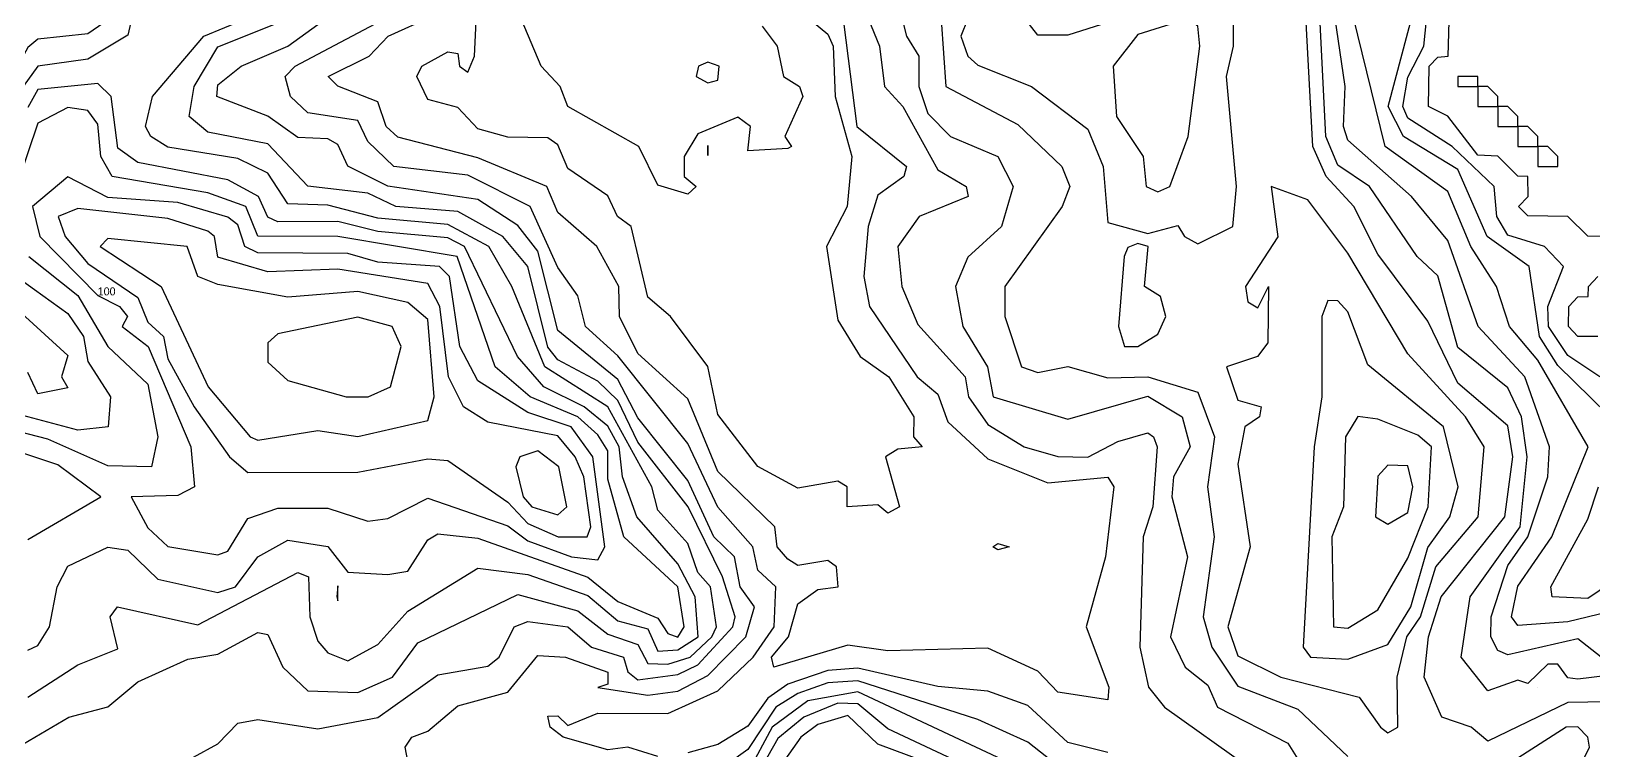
# Model space of a CAD drawing. Header units: metres. Extents: x 310028 to 360472, y 4137098 to 4159193.
# Drawn here: x 316753 to 319096, y 4142987 to 4144065 of the extents above; entities that cross this region are included whole.
import ezdxf

# ---------------------------------------------------------------- set-up
doc = ezdxf.new("R2010")
doc.units = ezdxf.units.M
for name, color, linetype in [('COAST', 5, 'Continuous'), ('CONTOUR', 254, 'Continuous'), ('CONTOUR_INDEX', 33, 'Continuous'), ('CONTOUR_LABELS', 7, 'Continuous')]:
    doc.layers.add(name, color=color, linetype=linetype)

msp = doc.modelspace()

# ---------------------------------------------------------------- linework, layer by layer
at = {"layer": 'COAST'}
for points in [[(319147.5, 4143757.5), (319087.5, 4143757.8), (319057.5, 4143787.5), (318997.5, 4143788.3), (318983.3, 4143802.5), (318997.9, 4143817.5), (318997.5, 4143847.5), (318982.5, 4143847.7), (318952.5, 4143877.8), (318922.5, 4143879.4), (318877.5, 4143938), (318848.3, 4143952.5), (318849.5, 4144012.5), (318862.5, 4144026.3), (318877.8, 4144027.5), (318880.7, 4144132.5)], [(318892.5, 4143982.5), (318922.5, 4143982.5), (318922.5, 4143997.5), (318892.5, 4143997.5), (318892.5, 4143982.5)], [(318922.5, 4143952.5), (318952.5, 4143952.5), (318952.5, 4143967.5), (318937.5, 4143982.5), (318922.5, 4143982.5), (318922.5, 4143952.5)], [(318952.5, 4143922.5), (318982.5, 4143922.5), (318982.5, 4143937.5), (318967.5, 4143952.5), (318952.5, 4143952.5), (318952.5, 4143922.5)], [(318982.5, 4143892.5), (319012.5, 4143892.5), (319012.5, 4143907.5), (318997.5, 4143922.5), (318982.5, 4143922.5), (318982.5, 4143892.5)], [(319012.5, 4143862.5), (319042.5, 4143862.5), (319042.5, 4143877.5), (319027.5, 4143892.5), (319012.5, 4143892.5), (319012.5, 4143862.5)], [(319102.5, 4143607.6), (319072.5, 4143607.7), (319058.1, 4143622.5), (319058.7, 4143652.5), (319072.5, 4143667), (319087.6, 4143667.5), (319088.1, 4143682.5), (319102.5, 4143697.5)]]:
    msp.add_lwpolyline(points, dxfattribs=at)
at = {"layer": 'CONTOUR'}
for points, elevation in [([(318482.3, 4143757.5), (318502.5, 4143746.5), (318554.7, 4143772.5), (318560.4, 4143832.5), (318545.6, 4143997.5), (318556.1, 4144042.5), (318556.5, 4144297.5)], 70), ([(317872.5, 4144123), (317947.5, 4144060.9), (317955.4, 4144042.5), (317958.3, 4143967.5), (317983.6, 4143877.5), (317976.7, 4143802.5), (317945.4, 4143742.5), (317962.5, 4143632.3), (317995.9, 4143577.5), (318039, 4143547.5), (318076.7, 4143487.5), (318076.1, 4143457.5), (318089.2, 4143442.5), (318052.5, 4143438.8), (318033.8, 4143427.5), (318055.2, 4143352.5), (318037.5, 4143342.8), (318022.5, 4143355.7), (317976.3, 4143352.5), (317976.3, 4143382.5), (317962.5, 4143391), (317902.5, 4143380.7), (317842.5, 4143413), (317782.5, 4143490.8), (317767.5, 4143562.7), (317711.7, 4143637.5), (317677.5, 4143666.6), (317652.6, 4143772.5), (317631.8, 4143787.5), (317617.5, 4143818.5), (317557.5, 4143859.3), (317542.5, 4143894.9), (317527.5, 4143905.5), (317467.5, 4143906.6), (317422.5, 4143918.8), (317392.5, 4143950.6), (317347.5, 4143962.8), (317331, 4143997.5), (317338.7, 4144012.5), (317377.5, 4144034.3), (317392.5, 4144031.9), (317395.1, 4144012.5), (317407.5, 4144003.8), (317417.6, 4144027.5), (317422.4, 4144132.5)], 20), ([(317848.8, 4144072.5), (317871.7, 4144042.5), (317881.1, 4143997.5), (317904.9, 4143982.5), (317909.8, 4143967.5), (317883.1, 4143907.5), (317893, 4143892.5), (317887.5, 4143889.3), (317827.5, 4143885.8), (317831.3, 4143922.5), (317812.5, 4143936.5), (317752.5, 4143911.6), (317731.8, 4143877.5), (317731.8, 4143847.5), (317749.8, 4143832.5), (317737.5, 4143821), (317692.5, 4143834.6), (317664, 4143892.5), (317557.5, 4143952.1), (317546, 4143982.5), (317517.6, 4144012.5), (317466.9, 4144132.5)], 10), ([(318113.9, 4144132.5), (318124.3, 4143982.5), (318232.5, 4143925.1), (318298.5, 4143862.5), (318310.6, 4143832.5), (318298.8, 4143802.5), (318213, 4143682.5), (318213.1, 4143637.5), (318237.9, 4143562.5), (318262.5, 4143553.6), (318307.5, 4143562.7), (318367.5, 4143545.7), (318427.5, 4143547.3), (318502.5, 4143524.5), (318527.3, 4143457.5), (318516.9, 4143382.5), (318526.7, 4143307.5), (318510.6, 4143187.5), (318523.6, 4143142.5), (318562.5, 4143084), (318652.5, 4143049.5), (318727.5, 4142978.2)], 60), ([(316876.1, 4144087.5), (316837.5, 4144061.4), (316762.5, 4144053.3), (316747.5, 4144040.5), (316674.4, 4143907.5), (316657.5, 4143836.2), (316655.5, 4143772.5), (316689.9, 4143697.5), (316702.5, 4143624.7), (316687.5, 4143622.6), (316582.5, 4143677), (316540.2, 4143712.5), (316500, 4143847.5), (316496.8, 4143997.5), (316455.4, 4144057.5), (316477.5, 4144119.3)], 60), ([(316732.9, 4142992.5), (316809, 4143037.5), (316867.5, 4143053.1), (316912.5, 4143090.2), (316987.5, 4143124.5), (317032.5, 4143132), (317092.5, 4143164.1), (317107.5, 4143161.3), (317129.9, 4143112.5), (317167.5, 4143076.6), (317242.5, 4143074.1), (317294.7, 4143097.5), (317332.5, 4143148.8), (317482.5, 4143221.2), (317572.5, 4143196.9), (317617.5, 4143161.7), (317662.5, 4143146), (317677.5, 4143117.8), (317707.5, 4143117), (317740.8, 4143127.5), (317773.3, 4143157.5), (317780.5, 4143172.5), (317771.4, 4143232.5), (317752.5, 4143253.9), (317737.5, 4143297.8), (317692.5, 4143347.3), (317683.5, 4143382.5), (317617.7, 4143502.5), (317523.1, 4143562.5), (317473.8, 4143682.5), (317439, 4143742.5), (317377.5, 4143775.5), (317272.5, 4143784.9), (317197.5, 4143804.7), (317137.5, 4143806.4), (317107.5, 4143852.2), (317062.5, 4143874.3), (316957.5, 4143891.5), (316932.4, 4143907.5), (316924.4, 4143922.5), (316934.5, 4143967.5), (317011.6, 4144057.5), (317137.5, 4144109.4)], 70), ([(316907.8, 4144102.5), (316897.5, 4144059.1), (316837.5, 4144023.1), (316762.5, 4144012.9), (316740.6, 4143982.5)], 70), ([(316996.1, 4142977.5), (317032.5, 4142997.4), (317062.5, 4143028.2), (317092.5, 4143033.9), (317182.5, 4143020.1), (317272.5, 4143036.8), (317362.5, 4143100.8), (317437.5, 4143113.9), (317454.5, 4143127.5), (317477.2, 4143172.5), (317497.5, 4143180.5), (317557.5, 4143172.6), (317593, 4143142.5), (317641.2, 4143127.5), (317647.5, 4143105.1), (317662.5, 4143093.4), (317722.5, 4143101.4), (317752.5, 4143115.9), (317805, 4143172.5), (317808.7, 4143187.5), (317789.4, 4143247.5), (317737.9, 4143352.5), (317662.5, 4143449.3), (317632.5, 4143511.8), (317602.5, 4143540.9), (317542.5, 4143572.6), (317527.5, 4143591.8), (317497.8, 4143712.5), (317459.9, 4143757.5), (317392.5, 4143795.2), (317299.4, 4143802.5), (317257.5, 4143822.7), (317167.5, 4143833.1), (317107.5, 4143896.6), (317017.5, 4143913.7), (316989.8, 4143937.5), (316997.1, 4143982.5), (317032.5, 4144041.9), (317221.4, 4144117.5)], 60), ([(317968.2, 4144102.5), (317990.8, 4143922.5), (318065.3, 4143862.5), (318061.6, 4143847.5), (318022.5, 4143819.6), (318008, 4143772.5), (318001.7, 4143697.5), (318010.2, 4143652.5), (318081.4, 4143547.5), (318112.5, 4143521.4), (318127.5, 4143479.7), (318187.5, 4143424.4), (318277.5, 4143388.7), (318367.5, 4143396.8), (318376.3, 4143382.5), (318363.8, 4143277.5), (318334.8, 4143172.5), (318368.7, 4143082.5), (318367.5, 4143063.3), (318292.5, 4143075), (318262.5, 4143106.1), (318187.5, 4143140.9), (318037.5, 4143136.6), (317977.5, 4143145.2), (317866.4, 4143112.5), (317863.1, 4143127.5), (317888.4, 4143157.5), (317902.5, 4143207.3), (317932.5, 4143228.5), (317963.1, 4143232.5), (317960.7, 4143262.5), (317947.5, 4143272.2), (317902.5, 4143264.8), (317887.5, 4143274.1), (317871.6, 4143292.5), (317868.1, 4143322.5), (317782.5, 4143405.5), (317737.5, 4143514.5), (317662.5, 4143582.4), (317634.8, 4143637.5), (317633.8, 4143682.5), (317601.1, 4143742.5), (317542.5, 4143793.3), (317526.3, 4143832.5), (317422.5, 4143875.6), (317302.5, 4143906.3), (317285.3, 4143922.5), (317272.5, 4143959.3), (317212.5, 4143982.7), (317197.9, 4143997.5), (317259.5, 4144027.5), (317287.9, 4144057.5), (317354.7, 4144087.5)], 30), ([(317994.7, 4144117.5), (318024.9, 4144042.5), (318032.6, 4143982.5), (318059.8, 4143952.5), (318112.5, 4143857.5), (318155.1, 4143832.5), (318157.9, 4143817.5), (318084.6, 4143787.5), (318052.7, 4143742.5), (318058.3, 4143682.5), (318082.5, 4143625.8), (318153.4, 4143547.5), (318158.6, 4143517.5), (318187.5, 4143475.7), (318241.9, 4143442.5), (318292.5, 4143428.1), (318337.5, 4143427.1), (318382.5, 4143450.2), (318427.5, 4143463.6), (318436, 4143457.5), (318441.4, 4143442.5), (318434.7, 4143352.5), (318420.5, 4143307.5), (318415.3, 4143142.5), (318428.3, 4143082.5), (318452.5, 4143052.5), (318578.9, 4142962.5)], 40), ([(318367.5, 4144078.4), (318307.5, 4144059.1), (318262.5, 4144059.4), (318228.6, 4144102.5)], 70), ([(319117.5, 4143490.7), (319042.5, 4143564.4), (319014.8, 4143607.5), (318999.5, 4143712.5), (318936.3, 4143757.5), (318892.5, 4143857.7), (318810.8, 4143907.5), (318787.8, 4143952.5), (318827.8, 4144102.5)], 20), ([(319105.3, 4143547.5), (319057.5, 4143579.4), (319028.4, 4143622.5), (319027.3, 4143652.5), (319050.7, 4143712.5), (319022.4, 4143742.5), (318967.5, 4143759.3), (318950.9, 4143787.5), (318947, 4143832.5), (318883.7, 4143892.5), (318817.5, 4143934.7), (318810, 4143952.5), (318817.5, 4143996.3), (318841.5, 4144042.5), (318847.5, 4144101)], 10), ([(317692.5, 4142978.3), (317647.5, 4142992.5), (317617.5, 4142988.6), (317550.8, 4143007.5), (317531, 4143022.5), (317527.5, 4143038.7), (317542.5, 4143039.2), (317557.5, 4143024.8), (317602.5, 4143043.6), (317707.5, 4143043), (317782.5, 4143077), (317835.6, 4143127.5), (317866.9, 4143172.5), (317869.7, 4143232.5), (317842.5, 4143257.6), (317835, 4143292.5), (317782.5, 4143352.2), (317737.5, 4143447.5), (317632.5, 4143578.9), (317584, 4143622.5), (317572.5, 4143668.7), (317542.5, 4143711.1), (317501.3, 4143802.5), (317407.5, 4143849.4), (317296.8, 4143862.5), (317257.5, 4143899.9), (317242.5, 4143931.3), (317167.5, 4143942.8), (317141.8, 4143967.5), (317133.5, 4143997.5), (317148.7, 4144012.5), (317302.5, 4144093.9)], 40), ([(318157.5, 4144083.8), (318147, 4144057.5), (318157.5, 4144027.6), (318172.5, 4144014.2), (318252.8, 4143982.5), (318337.5, 4143918.2), (318360.3, 4143862.5), (318367.5, 4143778.3), (318427.5, 4143762.2), (318472.5, 4143774.2), (318482.3, 4143757.5)], 70), ([(318425.1, 4143832.5), (318442.5, 4143824.6), (318460.4, 4143832.5), (318487.9, 4143907.5), (318505.4, 4144042.5), (318502.4, 4144072.5), (318487.5, 4144083.9), (318412.5, 4144060), (318375.3, 4144012.5), (318380.3, 4143937.5), (318420.4, 4143877.5), (318425.1, 4143832.5)], 80), ([(319177.5, 4143061.5), (319057.5, 4143059.2), (318937.5, 4143001.6), (318912.1, 4143022.5), (318868.6, 4143037.5), (318841.9, 4143097.5), (318848.2, 4143157.5), (318867.4, 4143217.5), (318963, 4143337.5), (318975, 4143427.5), (318967.5, 4143474.1), (318892.5, 4143537.8), (318847.5, 4143630.6), (318772.5, 4143731), (318736.3, 4143802.5), (318694.7, 4143847.5), (318674.7, 4143892.5), (318664.6, 4144087.5)], 60), ([(319107.3, 4143127.5), (319072.5, 4143154.8), (318967.5, 4143130.6), (318952.5, 4143137.5), (318942, 4143157.5), (318942.2, 4143187.5), (318967.5, 4143264.7), (318997.1, 4143307.5), (319027.5, 4143397.7), (319030, 4143442.5), (318992.6, 4143547.5), (318922.7, 4143622.5), (318877.5, 4143751.5), (318822.7, 4143817.5), (318727.5, 4143901.9), (318720.8, 4143922.5), (318723.4, 4143982.5), (318708, 4144087.5)], 40), ([(319117.5, 4143194.5), (319057.5, 4143180.4), (318982.5, 4143174.6), (318972.9, 4143187.5), (318982.5, 4143233.5), (319033.2, 4143307.5), (319087.8, 4143442.5), (319012.5, 4143572.1), (318969.6, 4143622.5), (318950.3, 4143682.5), (318911.7, 4143742.5), (318877.5, 4143825.1), (318783.2, 4143892.5), (318735.6, 4144087.5)], 30), ([(317750.1, 4143997.5), (317767.5, 4143987.9), (317782.5, 4143991.7), (317784.7, 4144012.5), (317767.5, 4144018.9), (317753.6, 4144012.5), (317750.1, 4143997.5)], 10), ([(316747.5, 4143067.2), (316822.5, 4143115.6), (316882.5, 4143139.9), (316871, 4143187.5), (316882.4, 4143202.5), (317002.5, 4143175.7), (317152.5, 4143254), (317168.4, 4143247.5), (317170.5, 4143187.5), (317182.5, 4143151.2), (317197.5, 4143133.7), (317227.5, 4143121.7), (317272.5, 4143146), (317317.5, 4143196.2), (317422.5, 4143260.8), (317497.5, 4143251), (317587.5, 4143219.8), (317632.5, 4143181.8), (317677.5, 4143169.7), (317692.5, 4143136.3), (317722.5, 4143138.5), (317752.9, 4143157.5), (317748.5, 4143217.5), (317722.5, 4143267.3), (317661.1, 4143337.5), (317639.5, 4143397.5), (317634.3, 4143442.5), (317617.5, 4143473.5), (317582.1, 4143502.5), (317521.5, 4143532.5), (317482, 4143577.5), (317402.7, 4143742.5), (317377.5, 4143755.5), (317272.5, 4143765), (317212.5, 4143780.2), (317122.5, 4143779.3), (317107.5, 4143786.5), (317093.4, 4143817.5), (317047.5, 4143842.4), (316912.5, 4143868.5), (316882.5, 4143890.1), (316872.9, 4143967.5), (316852.5, 4143986.9), (316762.5, 4143977.9), (316747.5, 4143951)], 80), ([(316747.5, 4143138), (316762.5, 4143144.9), (316780.1, 4143172.5), (316791.5, 4143232.5), (316807.5, 4143263.5), (316867.5, 4143292), (316897.5, 4143287.8), (316942.5, 4143243.9), (317032.5, 4143224), (317059.2, 4143232.5), (317092.5, 4143277.8), (317137.5, 4143302.8), (317197.5, 4143293.2), (317227.5, 4143254.5), (317287.5, 4143251.2), (317317.5, 4143256.3), (317347.5, 4143303.3), (317362.5, 4143311.9), (317422.5, 4143305.8), (317587.5, 4143246.9), (317632.5, 4143210.7), (317692.5, 4143185.9), (317707.5, 4143162.6), (317722.5, 4143157), (317731.9, 4143172.5), (317722.6, 4143232.5), (317641.6, 4143307.5), (317617.5, 4143393.9), (317617.5, 4143436.5), (317602.5, 4143460.6), (317572.5, 4143487.2), (317501.1, 4143517.5), (317448.6, 4143562.5), (317391.8, 4143727.5), (317212.5, 4143757.7), (317092.5, 4143758.2), (317074.4, 4143802.5), (317017.5, 4143823.1), (316874.4, 4143847.5), (316857.2, 4143877.5), (316852.5, 4143925.6), (316837.5, 4143946.5), (316807.5, 4143951), (316762.5, 4143927.3), (316732.5, 4143838.6)], 90), ([(317767.5, 4143878.7), (317767.5, 4143893.9), (317767.5, 4143878.7)], 10), ([(318776.4, 4143022.5), (318787.5, 4143013.8), (318802.6, 4143022.5), (318801.3, 4143097.5), (318815.7, 4143157.5), (318836.4, 4143187.5), (318859.3, 4143262.5), (318922.8, 4143337.5), (318932, 4143442.5), (318904, 4143487.5), (318817.5, 4143581.8), (318727.5, 4143732.5), (318667.5, 4143812.6), (318612.5, 4143832.5), (318622.5, 4143756.9), (318574, 4143682.5), (318577.5, 4143659.7), (318592.5, 4143650.9), (318608.3, 4143682.5), (318607.5, 4143598.4), (318592, 4143577.5), (318545.2, 4143562.5), (318562.5, 4143512.1), (318597.5, 4143502.5), (318594.8, 4143487.5), (318572.7, 4143472.5), (318562.5, 4143416.2), (318581.1, 4143292.5), (318547.5, 4143172.5), (318562.5, 4143129.5), (318626.8, 4143097.5), (318744.3, 4143067.5), (318776.4, 4143022.5)], 70), ([(317543.2, 4143307.5), (317586.5, 4143307.5), (317592.1, 4143322.5), (317581.5, 4143397.5), (317568.4, 4143427.5), (317542.5, 4143458.8), (317437.5, 4143479.4), (317400.9, 4143502.5), (317378.7, 4143547.5), (317365.8, 4143652.5), (317347.5, 4143687), (317212.5, 4143708.6), (317107.5, 4143704.8), (317032.5, 4143726.4), (317027.6, 4143757.5), (317017.5, 4143765.5), (316957.5, 4143784.5), (316822.5, 4143799.3), (316793, 4143787.5), (316803.9, 4143757.5), (316837.5, 4143717.1), (316912.5, 4143666.1), (316927.5, 4143629), (316951, 4143607.5), (316957.5, 4143574.1), (316997, 4143502.5), (317049.9, 4143427.5), (317077.5, 4143404), (317242.5, 4143404.2), (317347.5, 4143424.3), (317377.5, 4143422), (317467.5, 4143359.5), (317497.5, 4143327.7), (317543.2, 4143307.5)], 110), ([(317081.2, 4143457.5), (317092.5, 4143452.2), (317182.5, 4143466.7), (317242.5, 4143458.1), (317347.5, 4143482.1), (317357.1, 4143517.5), (317347.5, 4143633), (317317.5, 4143658.8), (317242.5, 4143675.3), (317137.5, 4143666.6), (317032.5, 4143685.8), (317002.5, 4143697.7), (316986.6, 4143742.5), (316867.5, 4143754.7), (316856, 4143742.5), (316947.8, 4143682.5), (317018.2, 4143532.5), (317081.2, 4143457.5)], 120), ([(316749.3, 4143727.5), (316822.5, 4143669.3), (316867.5, 4143592.7), (316927.5, 4143536.1), (316942.8, 4143457.5), (316933.1, 4143412.5), (316867.5, 4143414.1), (316777.5, 4143453.9), (316717.5, 4143469.5)], 90), ([(318392.5, 4143592.5), (318412.5, 4143592.9), (318442.5, 4143611.3), (318454.3, 4143637.5), (318446.5, 4143667.5), (318422.6, 4143682.5), (318428.1, 4143742.5), (318412.5, 4143746.9), (318397.5, 4143741.1), (318392, 4143727.5), (318383.2, 4143622.5), (318392.5, 4143592.5)], 70), ([(316732.5, 4143696.2), (316807.5, 4143642.1), (316831.3, 4143607.5), (316837.5, 4143570.3), (316871.7, 4143517.5), (316868.2, 4143472.5), (316822.5, 4143467.4), (316732.5, 4143491.3)], 80), ([(318671.3, 4143127.5), (318727.5, 4143124.4), (318787.5, 4143146.4), (318821.9, 4143202.5), (318847.5, 4143291.7), (318880.2, 4143337.5), (318892.8, 4143382.5), (318870.7, 4143472.5), (318757.5, 4143565.2), (318727.5, 4143644.9), (318712.5, 4143661.3), (318697.5, 4143661.8), (318688.5, 4143637.5), (318688.4, 4143517.5), (318676.8, 4143442.5), (318660.6, 4143142.5), (318671.3, 4143127.5)], 80), ([(316732.5, 4143647.9), (316807.5, 4143579.4), (316798.3, 4143547.5), (316807.5, 4143530.9), (316762.5, 4143521.8), (316747.5, 4143553.6)], 70), ([(317225.1, 4143517.5), (317257.9, 4143517.5), (317291.8, 4143532.5), (317307.7, 4143592.5), (317294.2, 4143622.5), (317242.5, 4143636.6), (317122.5, 4143611.5), (317107.5, 4143598.4), (317107.5, 4143569.3), (317137.5, 4143541.6), (317225.1, 4143517.5)], 130), ([(318705.8, 4143172.5), (318727.5, 4143170.8), (318772.5, 4143198.3), (318817.5, 4143275.5), (318848.1, 4143352.5), (318853, 4143442.5), (318832.5, 4143459.9), (318772.5, 4143483.7), (318742.5, 4143487.7), (318723.9, 4143457.5), (318720.9, 4143352.5), (318703.6, 4143307.5), (318705.8, 4143172.5)], 90), ([(317503.5, 4143352.5), (317542.5, 4143340.4), (317556.1, 4143352.5), (317544.1, 4143412.5), (317512.5, 4143436.5), (317485.5, 4143427.5), (317479.4, 4143412.5), (317490.8, 4143367.5), (317503.5, 4143352.5)], 120), ([(319192.5, 4143286.3), (319087.5, 4143215.3), (319033.7, 4143217.5), (319031.8, 4143232.5), (319087.5, 4143333.9), (319103.4, 4143382.5)], 20), ([(318202.5, 4143287.9), (318195.1, 4143292.5), (318202.5, 4143297.7), (318219.6, 4143292.5), (318202.5, 4143287.9)], 20), ([(317211.1, 4143217.5), (317212.5, 4143211.6), (317212.5, 4143233.9), (317211.1, 4143217.5)], 90), ([(318367.5, 4142984.2), (318307.5, 4142999.4), (318247.5, 4143055), (318187.5, 4143076.1), (318112.5, 4143083.1), (317992.5, 4143110.7), (317947.5, 4143107.1), (317887.5, 4143086.7), (317857.5, 4143066), (317827.5, 4143023.9), (317782.5, 4142996.3), (317737.5, 4142984)], 40), ([(318217.5, 4142970), (317992.5, 4143075.2), (317917.5, 4143061.7), (317864.2, 4143022.5), (317827.5, 4142954.6)], 60), ([(318217.5, 4142935.5), (318037.5, 4143020), (317992.5, 4143057.6), (317962.5, 4143058.6), (317911.7, 4143037.5), (317872.5, 4143005.3), (317827.5, 4142925.8)], 70), ([(318112.5, 4142963.7), (318022.5, 4142996.9), (317977.5, 4143040.1), (317932.5, 4143026.2), (317907.1, 4143007.5), (317843.6, 4142917.5)], 80), ([(318904.7, 4142857.5), (318922.5, 4142850.6), (318952.5, 4142856.6), (319002.3, 4142887.5), (319072.5, 4142956.9), (319089.9, 4142992.5), (319087.4, 4143007.5), (319072.5, 4143022.9), (319054.6, 4143022.5), (318937.9, 4142947.5), (318897.4, 4142887.5), (318904.7, 4142857.5)], 70)]:
    msp.add_lwpolyline(points, dxfattribs=dict(at, elevation=elevation))
at = {"layer": 'CONTOUR_INDEX'}
for points, elevation in [([(318031.2, 4144192.5), (318065.6, 4144057.5), (318084.1, 4144027.5), (318083.9, 4143982.5), (318097.5, 4143941.9), (318131.3, 4143907.5), (318202.5, 4143877.4), (318225.5, 4143832.5), (318208, 4143772.5), (318157.5, 4143726.4), (318139.1, 4143682.5), (318150.2, 4143622.5), (318187.1, 4143562.5), (318195.6, 4143517.5), (318307.5, 4143483.7), (318427.5, 4143518.5), (318478.7, 4143487.5), (318491.1, 4143442.5), (318465.7, 4143397.5), (318463.2, 4143367.5), (318486.7, 4143277.5), (318461.3, 4143157.5), (318483.3, 4143112.5), (318517.5, 4143085.3), (318532, 4143052.5), (318637.5, 4142998.5), (318659.8, 4142962.5)], 50), ([(319162.5, 4143105.4), (319072.5, 4143094.2), (319057.5, 4143096.3), (319042.5, 4143116.7), (319027.5, 4143116.8), (318997.5, 4143087.6), (318982.5, 4143093), (318937.5, 4143077), (318897.1, 4143127.5), (318910.8, 4143217.5), (318985.7, 4143322.5), (318996.5, 4143427.5), (318987.7, 4143487.5), (318967.5, 4143530.7), (318892.5, 4143591.1), (318862.5, 4143698.8), (318831.6, 4143727.5), (318760.1, 4143832.5), (318712.5, 4143864.5), (318694.6, 4143907.5), (318685.5, 4144087.5)], 50), ([(317317.5, 4142971.7), (317313.5, 4142992.5), (317323.5, 4143007.5), (317347.5, 4143016.4), (317392.5, 4143054.2), (317467.5, 4143074.6), (317512.5, 4143129.9), (317553.9, 4143127.5), (317617.5, 4143104.8), (317617.5, 4143086.8), (317602.5, 4143081.6), (317677.5, 4143070.1), (317722.5, 4143076.1), (317767.5, 4143100), (317824.5, 4143157.5), (317837.7, 4143202.5), (317816, 4143232.5), (317807.3, 4143277.5), (317776.5, 4143307.5), (317737.5, 4143392.1), (317662.5, 4143485.7), (317632.5, 4143543.5), (317542.5, 4143616.6), (317512.5, 4143735.4), (317482.5, 4143773.9), (317422.5, 4143813.1), (317287.5, 4143832.9), (317227.5, 4143863.1), (317212.5, 4143895.4), (317197.5, 4143904), (317152.5, 4143905.9), (317107.5, 4143937.8), (317030.9, 4143967.5), (317032.5, 4143984.6), (317067.8, 4144012.5), (317137.5, 4144042.6), (317182.5, 4144075.1)], 50), ([(317563.3, 4143277.5), (317602.5, 4143273), (317613.3, 4143292.5), (317595.2, 4143427.5), (317562.6, 4143472.5), (317497.5, 4143493.9), (317422.5, 4143541.2), (317395.5, 4143592.5), (317380.1, 4143697.5), (317365.3, 4143712.5), (317272.5, 4143719.3), (317227.5, 4143732.1), (317092.5, 4143733.2), (317072.9, 4143742.5), (317062.5, 4143774.8), (317047.5, 4143786.3), (316972.5, 4143808.4), (316867.5, 4143816.2), (316807.5, 4143847.1), (316754.6, 4143802.5), (316765.7, 4143757.5), (316852.5, 4143669.3), (316885.3, 4143652.5), (316897.3, 4143637.5), (316889.1, 4143622.5), (316928, 4143592.5), (316992.2, 4143442.5), (316997.9, 4143382.5), (316972.5, 4143369.6), (316902.8, 4143367.5), (316927.5, 4143321), (316957.5, 4143293.3), (317032.5, 4143280.7), (317047.5, 4143286), (317077.5, 4143334.9), (317122.5, 4143350.6), (317197.5, 4143350.3), (317257.5, 4143330.8), (317287.5, 4143334.8), (317347.5, 4143365.4), (317467.5, 4143324.1), (317497.5, 4143301.5), (317563.3, 4143277.5)], 100), ([(316747.5, 4143303.4), (316857, 4143367.5), (316792.5, 4143415.2), (316687.5, 4143450.4)], 100), ([(318768.7, 4143337.5), (318787.5, 4143326.4), (318817.5, 4143344.1), (318824.9, 4143382.5), (318817.5, 4143413.7), (318787.5, 4143415.1), (318772.5, 4143398.5), (318768.7, 4143337.5)], 100), ([(318292.5, 4142964.4), (318247.5, 4143000), (318172.5, 4143033.9), (317992.5, 4143091.6), (317947.5, 4143088.9), (317902.5, 4143073), (317869.6, 4143052.5), (317827.5, 4142988.9), (317797.5, 4142967.3)], 50), ([(319012.5, 4143082.4), (319012.5, 4143082.4)], 50)]:
    msp.add_lwpolyline(points, dxfattribs=dict(at, elevation=elevation))

# ---------------------------------------------------------------- texts
at = {"layer": 'CONTOUR_LABELS'}
msp.add_text('100', height=12, dxfattribs=at).set_placement((316852.5, 4143669.3))

doc.saveas('drawing.dxf')
